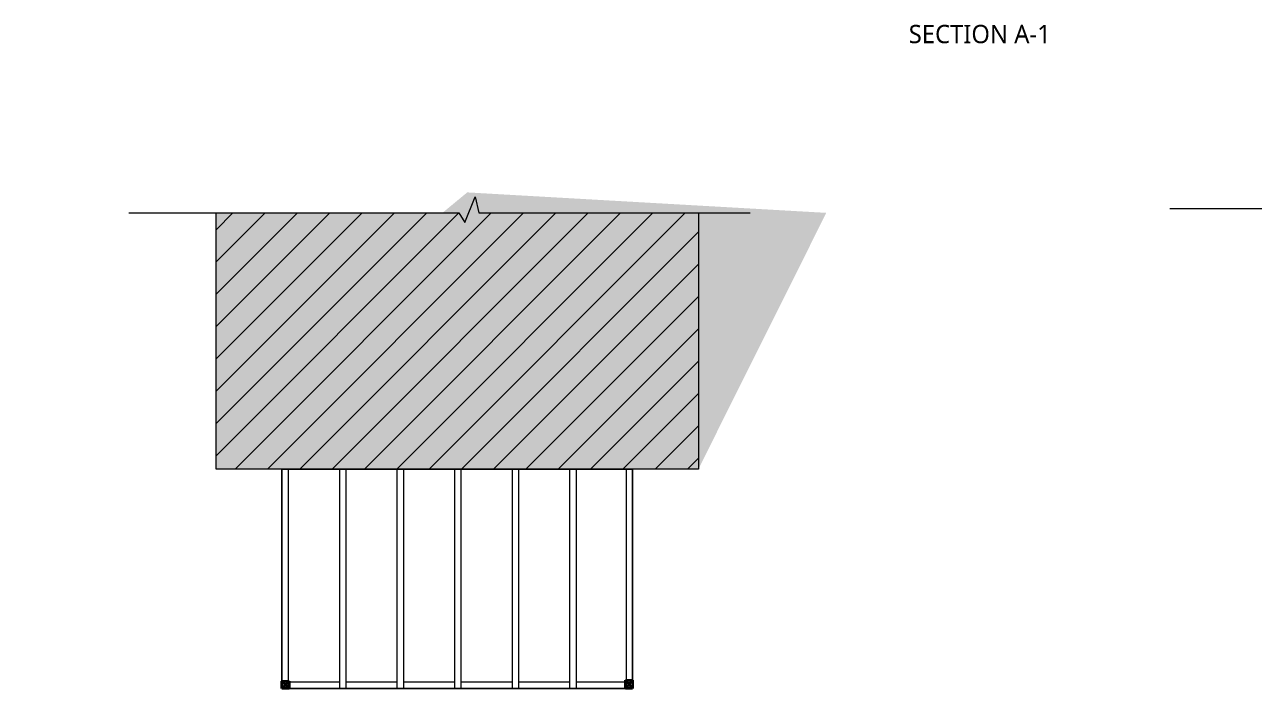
# Model space of a CAD drawing. Header units: inches. Extents: x 5821 to 9304, y -7513 to -2875.
# Drawn here: x 6441 to 7114, y -4100 to -3737 of the extents above; entities that cross this region are included whole.
import ezdxf

# ---------------------------------------------------------------- set-up
doc = ezdxf.new("R2010")
doc.units = ezdxf.units.IN
doc.header["$MEASUREMENT"] = 0
doc.layers.add('exist building section', color=7, linetype='Continuous', lineweight=35, true_color=0x757575)
doc.layers.add('wall view line', color=70, linetype='Continuous', lineweight=13)
doc.layers.add('wood', color=40, linetype='Continuous', lineweight=9)
pattern_1 = [(45, (0, 0), (-0.00088388347648, 0.00088388347648), [])]

msp = doc.modelspace()

# ---------------------------------------------------------------- hatches: boundary and pattern name
at = {"layer": 'wall view line', "ltscale": 100}
h = msp.add_hatch(dxfattribs=at)
h.set_pattern_fill('ANSI31', color=256, scale=0.01)
h.set_pattern_definition(pattern_1)
edge = h.paths.add_edge_path()
edge.add_line((6809.594058, -3979.792595), (6809.594058, -3839.666118))
edge.add_line((6677.594058, -3979.792595), (6809.594058, -3979.792595))
edge.add_line((6677.594058, -3979.792595), (6545.594058, -3979.792595))
edge.add_line((6545.594058, -3979.792595), (6545.594058, -3839.666118))
edge.add_line((6440.825667, -3839.666118), (6669.509601, -3839.666118))
edge.add_line((6689.359656, -3839.666118), (6879.564335, -3839.666118))
edge.add_line((6683.06578, -3828.483215), (6689.359656, -3839.666118))
edge.add_line((6676.777407, -3847.410736), (6683.06578, -3828.483215))
edge.add_line((6669.509601, -3839.666118), (6676.777407, -3847.410736))
h = msp.add_hatch(dxfattribs=at)
h.set_pattern_fill('ANSI31', color=256, scale=0.01)
h.set_pattern_definition(pattern_1)
edge = h.paths.add_edge_path()
edge.add_line((6689.359656, -3839.666118), (6879.564335, -3839.666118))
edge.add_line((6683.06578, -3828.483215), (6689.359656, -3839.666118))
edge.add_line((6676.777407, -3847.410736), (6683.06578, -3828.483215))
edge.add_line((6669.509601, -3839.666118), (6676.777407, -3847.410736))
edge.add_line((6440.825667, -3839.666118), (6669.509601, -3839.666118))
edge.add_line((6809.594058, -3979.792595), (6809.594058, -3839.666118))
h = msp.add_hatch(dxfattribs=at)
h.set_pattern_fill('ANSI31', color=256, scale=0.01)
h.set_pattern_definition(pattern_1)
edge = h.paths.add_edge_path()
edge.add_line((6545.594058, -3979.792595), (6545.594058, -3839.666118))
h = msp.add_hatch(dxfattribs=at)
h.set_pattern_fill('ANSI31', color=256, scale=0.01)
h.set_pattern_definition(pattern_1)
h.paths.add_polyline_path([(6545.594058, -3839.666118), (6809.594058, -3839.666118), (6809.594058, -3979.792595), (6677.594058, -3979.792595), (6545.594058, -3979.792595)])
edge = h.paths.add_edge_path(flags=17)
edge.add_line((6773.594058, -3979.792595), (6581.594058, -3979.792595))
h = msp.add_hatch(dxfattribs=at)
h.set_pattern_fill('ANSI31', color=252, scale=100)
h.paths.add_polyline_path([(6545.594058, -3839.666118), (6809.594058, -3839.666118), (6809.594058, -3979.792595), (6677.594058, -3979.792595), (6545.594058, -3979.792595)])

# ---------------------------------------------------------------- linework, layer by layer
at = {"layer": 'exist building section', "color": 252, "ltscale": 100}
for p, q in [((6581.594058, -4099.792595), (6581.594058, -4095.792595)), ((6581.594058, -4095.792595), (6585.594058, -4095.792595)), ((6585.594058, -4095.792595), (6581.594058, -4099.792595)), ((6581.594058, -4095.792595), (6585.594058, -4099.792595)), ((6585.594058, -4095.792595), (6585.594058, -4099.792595)), ((6769.594058, -4099.792595), (6769.594058, -4095.292595)), ((6769.594058, -4095.292595), (6773.594058, -4095.292595)), ((6773.594058, -4095.292595), (6769.594058, -4099.792595)), ((6769.594058, -4095.292595), (6773.594058, -4099.792595)), ((6773.594058, -4095.292595), (6773.594058, -4099.792595)), ((6585.594058, -4099.792595), (6581.594058, -4099.792595)), ((6770.094058, -4099.792595), (6769.594058, -4099.792595)), ((6773.594058, -4099.792595), (6769.844058, -4099.792595))]:
    msp.add_line(p, q, dxfattribs=at)
at = {"layer": 'wall view line', "ltscale": 100}
for p, q in [((6681.820113, -3844.953302), (6687.432181, -3830.914808)), ((6687.432181, -3830.914808), (6689.486684, -3839.666118)), ((6497.928334, -3839.666118), (6678.544023, -3839.666118)), ((6545.594058, -3979.792595), (6545.594058, -3839.666118)), ((6678.544023, -3839.666118), (6681.820113, -3844.953302)), ((6689.486684, -3839.666118), (6837.891672, -3839.666118)), ((6809.594058, -3839.666118), (6809.594058, -3979.792595)), ((7067.51021, -3837.286604), (7248.125899, -3837.286604)), ((6677.594058, -3979.792595), (6545.594058, -3979.792595)), ((6809.594058, -3979.792595), (6677.594058, -3979.792595))]:
    msp.add_line(p, q, dxfattribs=at)
at = {"layer": 'wood', "color": 255}
for p, q in [((6773.594058, -3979.792595), (6581.594058, -3979.792595)), ((6581.594058, -3979.792595), (6581.594058, -4099.792595)), ((6585.094058, -3979.792595), (6585.094058, -4099.792595)), ((6613.094058, -3979.792595), (6613.094058, -4099.792595)), ((6616.594058, -3979.792595), (6616.594058, -4099.792595)), ((6644.594058, -3979.792595), (6644.594058, -4099.792595)), ((6648.094058, -3979.792595), (6648.094058, -4099.792595)), ((6676.094058, -3979.792595), (6676.094058, -4099.792595)), ((6679.594058, -3979.792595), (6679.594058, -4099.792595)), ((6707.594058, -3979.792595), (6707.594058, -4099.792595)), ((6711.094058, -3979.792595), (6711.094058, -4099.792595)), ((6739.094058, -3979.792595), (6739.094058, -4099.792595)), ((6742.594058, -3979.792595), (6742.594058, -4099.792595)), ((6770.094058, -3979.792595), (6770.094058, -4099.792595)), ((6773.594058, -4099.792595), (6773.594058, -3979.792595)), ((6773.594058, -3979.792595), (6773.594058, -4099.792595)), ((6585.094058, -4096.292595), (6613.094058, -4096.292595)), ((6616.594058, -4096.292595), (6644.594058, -4096.292595)), ((6648.094058, -4096.292595), (6676.094058, -4096.292595)), ((6679.594058, -4096.292595), (6707.594058, -4096.292595)), ((6711.094058, -4096.292595), (6739.094058, -4096.292595)), ((6742.594058, -4096.292595), (6770.094058, -4096.292595)), ((6581.594058, -4099.792595), (6773.594058, -4099.792595))]:
    msp.add_line(p, q, dxfattribs=at)
msp.add_lwpolyline([(6581.594058, -3979.792595), (6773.594058, -3979.792595), (6773.594058, -4099.792595), (6581.594058, -4099.792595)], close=True, dxfattribs=at)

# ---------------------------------------------------------------- texts
at = {"color": 252, "true_color": 0x939598, "insert": (6924.670614, -3736.853679), "char_height": 10, "attachment_point": 1}
msp.add_mtext_dynamic_manual_height_columns('{\\fYu Gothic UI|b0|i0|c0|p34;\\C4;SECTION A-1}', width=108.35918149, gutter_width=1, heights=[0], dxfattribs=at)

doc.saveas('drawing.dxf')
